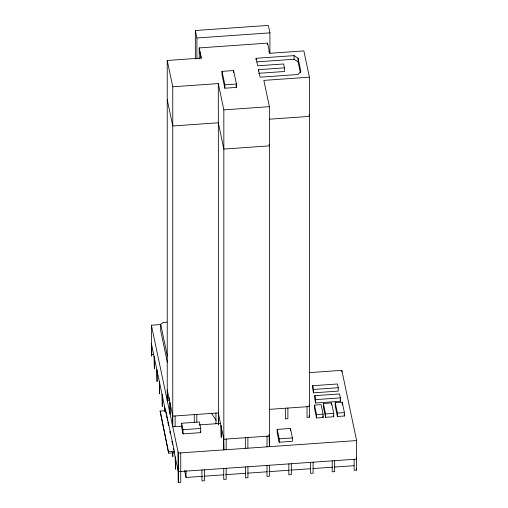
<?xml version="1.0" encoding="UTF-8"?>
<svg xmlns="http://www.w3.org/2000/svg" width="508" height="508" viewBox="0 0 508 508"><rect width="100%" height="100%" fill="white"/><g stroke="black" fill="none" stroke-linecap="round" stroke-linejoin="round"><path stroke-width="0.76" d="M167.361 362.369L160.68 330.613L160.68 324.269L163.151 322.44L167.037 322.167M195.339 59.036L195.339 30.518L268.338 25.4L269.913 32.861L269.913 53.461M195.339 30.518L196.907 37.986L269.913 32.861M199.25 58.992L199.25 47.917L267.57 43.123L269.704 53.289L303.867 50.895L309.397 77.191L309.397 417.195L307.042 417.36L307.042 406.705M168.999 397.313L168.999 400.355L167.234 400.482L167.234 60.477L201.39 58.083L199.25 47.917M256.096 59.747L256.096 58.287L294.062 55.626L298.069 58.16L300.869 71.501L298.037 74.517L260.071 77.178L258.489 69.672L284.448 67.85L284.448 71.495L258.489 73.311M256.889 61.874L294.062 59.265L298.069 61.805L300.406 72.917M222.034 71.374L233.597 70.561L236.43 84.004L236.43 87.401L224.86 88.214L222.034 74.771L222.034 71.374L224.86 84.817L224.86 88.214M167.234 60.477L172.764 86.773L218.307 83.579L223.838 109.868L223.838 449.878L223.552 437.864M309.397 77.191L263.855 80.385L269.386 106.674L269.386 446.684L269.1 434.67L269.386 436.029L223.838 439.223L218.307 412.928L172.764 416.122L167.234 389.827M224.86 84.817L236.43 84.004M223.838 109.868L269.386 106.674M269.348 119.196L309.397 116.389L309.067 114.846M151.695 345.192L151.695 356.146L151.397 325.203L160.763 324.549M151.397 354.736L153.848 354.565M309.435 372.618L341.833 370.351L356.603 440.563L356.603 470.097L354.152 470.268L354.152 459.315M312.731 385.712L337.452 383.978L338.239 387.718L338.239 391.103L313.519 392.836L312.731 389.096L312.731 385.712L313.519 389.452L313.519 392.836M313.519 389.452L338.239 387.718M314.827 395.675L339.547 393.941L340.379 397.885L340.379 401.269L315.659 403.003L314.827 399.053L314.827 395.675L315.659 399.618L315.659 403.003M315.659 399.618L340.379 397.885M160.141 411.074L165.792 410.674L174.327 451.231L174.327 452.774L168.669 453.168L160.141 411.074L168.669 453.168M323.38 403.523L331.546 402.952L333.737 413.36L333.737 416.744L325.571 417.316L323.38 406.908L323.38 403.523L325.571 413.937L325.571 417.316M335.229 402.692L342.221 402.203L344.411 412.61L344.411 415.995L337.42 416.49L335.229 406.076L335.229 402.692L337.42 413.106L337.42 416.49M314.528 405.111L321.113 404.647L323.107 414.109L323.107 417.493L316.522 417.951L314.528 408.495L314.528 405.111L316.522 414.566L316.522 417.951M269.272 409.359L309.397 406.54L309.112 405.181M181.661 423.247L199.358 422.008L200.711 428.454L200.711 432.645L183.013 433.883L181.661 427.438L181.661 423.247L183.013 429.692L183.013 433.883M316.522 414.566L323.107 414.109M325.571 413.937L333.737 413.36M337.42 413.106L344.411 412.61M182.016 426.129L172.764 426.777L172.764 86.773M199.104 424.929L220.662 423.418M183.013 429.692L200.711 428.454M277.197 429.387L290.424 428.454L292.418 437.921L292.418 441.306L279.19 442.233L277.197 432.765L277.197 429.387L279.19 438.849L279.19 442.233M279.19 438.849L292.418 437.921M168.669 451.625L174.327 451.231M151.397 325.203L178.295 453.072L356.603 440.563M184.588 470.516L186.049 477.469L202.603 476.307M204.178 476.199L223.888 474.815M225.463 474.707L245.961 473.265M247.536 473.158L267.246 471.773M268.821 471.665L289.312 470.224M290.894 470.116L310.598 468.732M312.966 468.567L332.67 467.189M334.245 467.074L353.955 465.696M178.054 451.917L178.295 482.6L180.746 482.429L180.746 452.895M211.366 413.125L216.141 420.313M284.448 67.85L283.629 63.976L257.677 65.792L256.096 58.287M356.305 457.727L356.603 459.143L178.295 471.646L174.028 451.358M268.942 51.219L269.246 52.673M356.305 468.681L356.603 470.097M344.1 414.509L344.411 415.995M340.1 399.955L340.379 401.269M333.426 415.258L333.737 416.744M269.056 144.329L269.386 145.879L223.838 149.073L218.307 122.777L172.764 125.971L167.234 99.676M322.796 416.033L323.107 417.493M309.112 415.836L309.397 417.195M235.953 85.16L236.43 87.401M199.25 49.479L201.085 58.191M200.412 431.209L200.711 432.645M160.68 324.269L167.361 356.019M151.397 343.783L165.652 411.537M165.792 412.217L166.091 413.614M166.383 415.017L167.119 418.516M167.875 422.11L168.656 425.818M169.901 431.743L170.199 433.153L170.199 431.616M171.92 441.325L172.231 442.811M173.438 448.532L173.73 449.948M342.221 402.203L342.221 404.908M341.833 370.351L341.833 371.932M334.67 460.68L334.67 471.634L332.219 471.805L332.219 460.851M331.546 402.952L331.546 404.978M313.08 462.197L313.08 473.151L310.636 473.323L310.636 462.369M298.069 58.16L298.069 61.805M294.062 55.626L294.062 59.265M291.306 463.721L291.306 474.675L288.855 474.847L288.855 463.893M290.424 428.454L290.424 430.486M287.89 408.051L287.89 418.7L285.356 418.878L285.356 408.229M269.437 465.258L269.437 476.212L266.986 476.383L266.986 465.43M267.57 43.123L267.57 44.685M267.03 436.194L267.03 446.85M258.489 69.672L258.489 71.126M247.936 466.763L247.936 477.717L245.491 477.888L245.491 466.935M247.879 437.54L247.879 448.189M245.345 437.718L245.345 448.367M233.597 70.561L233.597 72.6M226.2 439.058L226.2 449.713M226.181 468.287L226.181 479.241L223.736 479.412L223.736 468.459M221.228 426.809L221.228 437.458L220.923 425.342M218.592 414.293L218.592 424.942L218.307 83.579M215.951 413.093L215.951 423.748M204.406 469.817L204.406 480.771L201.962 480.943L201.962 469.989M196.907 37.986L196.907 58.579M196.806 414.439L196.806 422.046M194.266 414.617L194.266 422.224M186.049 470.548L186.049 477.469M178.295 453.072L178.295 482.6M175.482 458.273L175.482 469.227L175.184 456.857M175.12 415.957L175.12 426.612M172.841 452.749L172.841 456.66L172.542 452.12M172.479 414.763L172.479 425.412M172.542 442.754L172.542 444.297M170.155 403.708L170.155 414.363M169.843 402.247L169.843 412.896M167.519 391.192L167.519 401.841M167.564 419.087L167.564 420.63M164.935 408.127L164.935 411.258M164.636 406.718L164.636 411.41M162.293 395.586L162.293 406.54L162.001 394.176M159.633 382.918L159.633 393.871L159.334 381.502M157.055 370.675L157.055 381.629L156.756 369.259M154.362 357.867L154.362 368.821L154.064 356.451"/></g></svg>
